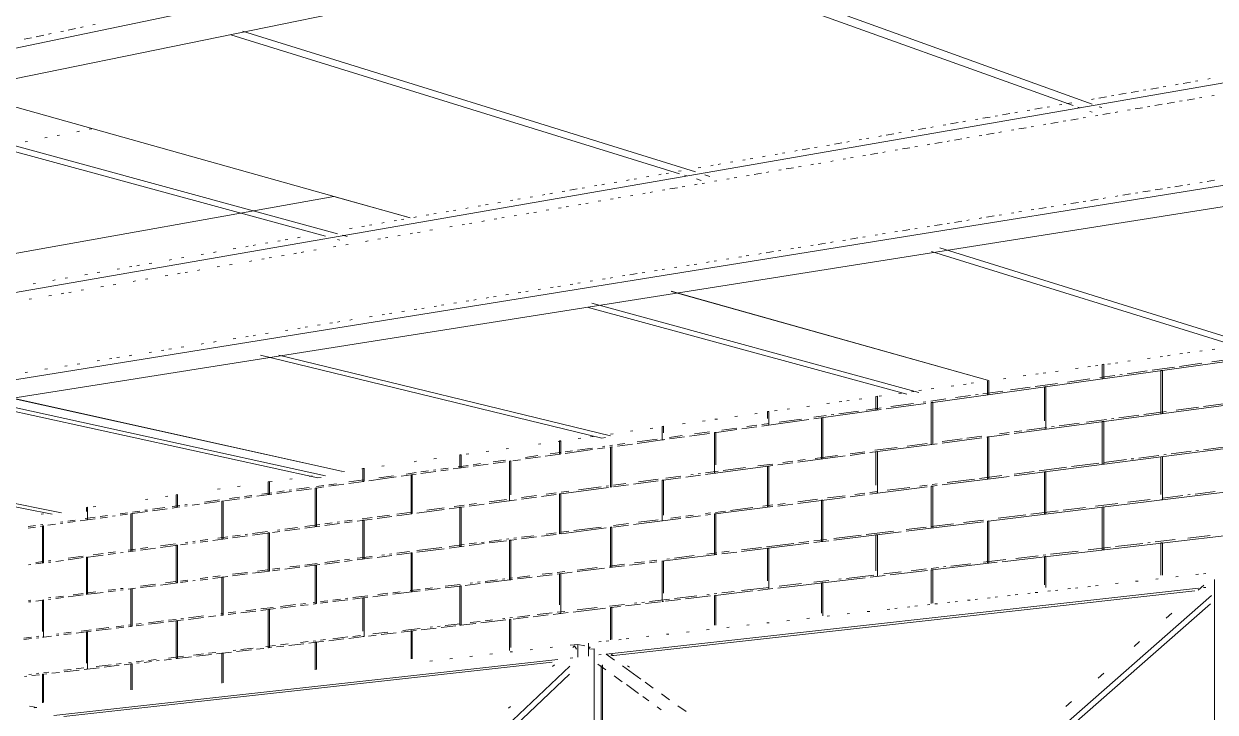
# Paper-space layout '02 Elevation and 3D Views' of a CAD drawing. Header units: millimetres. Extents: x 5 to 415, y 5 to 292.
# Drawn here: x 255.63 to 278.59, y 94.42 to 107.69 of the extents above; entities that cross this region are included whole.
import ezdxf

# ---------------------------------------------------------------- set-up
doc = ezdxf.new("R2010")
doc.units = ezdxf.units.MM
doc.layers.add('EXISTING', color=7, linetype='Continuous')
picture_1 = doc.add_image_def('image2.png', size_in_pixel=(1197, 1177))

# ---------------------------------------------------------------- blocks, each defined once
blk = doc.blocks.new('SHEET_02')
at = {"layer": 'EXISTING', "color": 250, "lineweight": 9}
for p, q in [((271.597, 110.594), (224.135, 100.672)), ((272.691, 110.16), (224.135, 100.224)), ((275.858, 106.118), (267.52, 109.11)), ((267.799, 109.184), (276.224, 106.144)), ((284.461, 107.544), (235.063, 98.974)), ((256.105, 107.493), (256.152, 107.503)), ((256.342, 107.543), (256.389, 107.553)), ((256.484, 107.573), (256.626, 107.603)), ((256.721, 107.623), (256.768, 107.633)), ((256.958, 107.672), (257.005, 107.682)), ((259.84, 107.551), (268.574, 104.836)), ((255.631, 107.394), (255.773, 107.424)), ((255.868, 107.444), (256.01, 107.473)), ((268.269, 104.801), (259.62, 107.477)), ((278.214, 106.585), (278.262, 106.593)), ((278.453, 106.626), (278.5, 106.635)), ((254.362, 106.399), (263.074, 103.95)), ((276.736, 106.327), (276.879, 106.352)), ((276.975, 106.369), (277.118, 106.394)), ((277.213, 106.41), (277.261, 106.419)), ((277.356, 106.435), (277.499, 106.46)), ((277.594, 106.477), (277.642, 106.485)), ((277.833, 106.518), (277.881, 106.527)), ((277.976, 106.543), (278.119, 106.568)), ((275.592, 106.128), (275.64, 106.136)), ((275.735, 106.153), (275.83, 106.169)), ((276.212, 106.236), (276.259, 106.244)), ((276.355, 106.261), (276.498, 106.286)), ((276.593, 106.302), (276.641, 106.31)), ((277.432, 106.116), (277.575, 106.141)), ((277.67, 106.157), (277.813, 106.182)), ((277.909, 106.198), (277.956, 106.206)), ((278.052, 106.223), (278.195, 106.247)), ((278.29, 106.264), (278.338, 106.272)), ((278.529, 106.305), (278.576, 106.313)), ((261.44, 103.597), (252.423, 106.048)), ((252.709, 106.089), (261.675, 103.641)), ((274.114, 105.87), (274.257, 105.895)), ((274.352, 105.912), (274.4, 105.92)), ((274.495, 105.936), (274.638, 105.961)), ((274.734, 105.978), (274.781, 105.986)), ((274.972, 106.02), (275.02, 106.028)), ((275.115, 106.045), (275.258, 106.069)), ((275.353, 106.086), (275.401, 106.094)), ((275.995, 106.069), (275.949, 106.085)), ((276.048, 105.878), (276.096, 105.886)), ((276.222, 105.987), (276.177, 106.004)), ((276.287, 105.919), (276.335, 105.927)), ((276.361, 106.094), (276.407, 106.078)), ((276.43, 105.944), (276.573, 105.968)), ((276.668, 105.985), (276.716, 105.993)), ((276.907, 106.026), (276.955, 106.034)), ((277.05, 106.05), (277.193, 106.075)), ((277.288, 106.091), (277.336, 106.1)), ((256.889, 105.658), (256.936, 105.667)), ((272.874, 105.654), (273.017, 105.679)), ((273.112, 105.695), (273.16, 105.704)), ((273.351, 105.737), (273.399, 105.745)), ((273.494, 105.762), (273.637, 105.787)), ((273.732, 105.804), (273.78, 105.812)), ((273.971, 105.845), (274.018, 105.853)), ((274.808, 105.664), (274.951, 105.689)), ((275.047, 105.706), (275.094, 105.714)), ((275.285, 105.747), (275.333, 105.755)), ((275.428, 105.771), (275.571, 105.796)), ((275.667, 105.812), (275.715, 105.821)), ((275.81, 105.837), (275.953, 105.862)), ((284.461, 105.494), (235.063, 97.551)), ((255.651, 105.417), (255.699, 105.426)), ((256.032, 105.491), (256.08, 105.5)), ((256.27, 105.537), (256.318, 105.547)), ((256.651, 105.612), (256.698, 105.621)), ((271.491, 105.413), (271.539, 105.421)), ((271.73, 105.454), (271.777, 105.463)), ((271.873, 105.479), (271.92, 105.488)), ((272.111, 105.521), (272.159, 105.529)), ((272.254, 105.546), (272.397, 105.571)), ((272.493, 105.587), (272.54, 105.596)), ((272.731, 105.629), (272.779, 105.637)), ((273.425, 105.426), (273.473, 105.435)), ((273.568, 105.451), (273.711, 105.476)), ((273.807, 105.492), (273.854, 105.5)), ((274.045, 105.533), (274.093, 105.541)), ((274.188, 105.558), (274.331, 105.582)), ((274.427, 105.599), (274.474, 105.607)), ((274.665, 105.64), (274.713, 105.648)), ((270.252, 105.197), (270.299, 105.205)), ((270.49, 105.238), (270.538, 105.247)), ((270.633, 105.263), (270.776, 105.288)), ((270.871, 105.305), (270.919, 105.313)), ((271.11, 105.346), (271.158, 105.355)), ((271.253, 105.371), (271.396, 105.396)), ((271.947, 105.172), (272.09, 105.196)), ((272.185, 105.213), (272.233, 105.221)), ((272.423, 105.254), (272.471, 105.262)), ((272.567, 105.279), (272.71, 105.303)), ((272.805, 105.32), (272.853, 105.328)), ((273.044, 105.361), (273.091, 105.369)), ((273.187, 105.385), (273.33, 105.41)), ((285.227, 105.191), (235.999, 97.404)), ((268.869, 104.956), (268.916, 104.964)), ((269.012, 104.981), (269.06, 104.989)), ((269.25, 105.022), (269.298, 105.031)), ((269.489, 105.064), (269.536, 105.072)), ((269.632, 105.089), (269.679, 105.097)), ((269.87, 105.13), (269.918, 105.139)), ((270.109, 105.172), (270.156, 105.18)), ((270.802, 104.975), (270.85, 104.983)), ((270.945, 104.999), (270.993, 105.008)), ((271.183, 105.04), (271.231, 105.049)), ((271.422, 105.082), (271.47, 105.09)), ((271.565, 105.106), (271.613, 105.114)), ((271.803, 105.147), (271.851, 105.155)), ((267.629, 104.74), (267.677, 104.748)), ((267.868, 104.781), (267.915, 104.79)), ((268.011, 104.806), (268.058, 104.815)), ((268.249, 104.848), (268.297, 104.856)), ((268.408, 104.758), (268.361, 104.773)), ((268.63, 104.914), (268.678, 104.923)), ((268.758, 104.778), (268.851, 104.75)), ((269.562, 104.761), (269.609, 104.77)), ((269.705, 104.786), (269.848, 104.811)), ((269.943, 104.827), (269.991, 104.835)), ((270.182, 104.868), (270.229, 104.876)), ((270.325, 104.893), (270.468, 104.917)), ((270.563, 104.934), (270.611, 104.942)), ((266.151, 104.482), (266.294, 104.507)), ((266.389, 104.524), (266.437, 104.532)), ((266.628, 104.565), (266.675, 104.573)), ((266.771, 104.59), (266.819, 104.598)), ((267.009, 104.632), (267.057, 104.64)), ((267.248, 104.673), (267.295, 104.682)), ((267.391, 104.698), (267.438, 104.706)), ((268.083, 104.507), (268.226, 104.531)), ((268.322, 104.548), (268.369, 104.556)), ((268.56, 104.589), (268.608, 104.597)), ((268.685, 104.673), (268.593, 104.701)), ((268.703, 104.614), (268.751, 104.622)), ((268.942, 104.655), (268.989, 104.663)), ((269.18, 104.696), (269.228, 104.704)), ((269.323, 104.72), (269.371, 104.728)), ((277.438, 104.489), (277.581, 104.512)), ((277.677, 104.527), (277.724, 104.535)), ((277.82, 104.55), (277.963, 104.573)), ((278.059, 104.589), (278.107, 104.597)), ((278.298, 104.627), (278.346, 104.635)), ((278.441, 104.651), (278.584, 104.674)), ((261.602, 104.364), (253.814, 102.969)), ((263.054, 103.956), (261.602, 104.364)), ((265.007, 104.283), (265.054, 104.291)), ((265.15, 104.308), (265.197, 104.316)), ((265.388, 104.349), (265.436, 104.357)), ((265.626, 104.391), (265.674, 104.399)), ((265.77, 104.416), (265.817, 104.424)), ((266.008, 104.457), (266.056, 104.465)), ((266.7, 104.269), (266.748, 104.277)), ((266.938, 104.31), (266.986, 104.318)), ((267.082, 104.334), (267.129, 104.343)), ((267.32, 104.375), (267.368, 104.384)), ((267.558, 104.416), (267.606, 104.425)), ((267.702, 104.441), (267.749, 104.449)), ((267.94, 104.482), (267.988, 104.49)), ((276.196, 104.288), (276.339, 104.311)), ((276.435, 104.326), (276.482, 104.334)), ((276.673, 104.365), (276.721, 104.373)), ((276.817, 104.388), (276.96, 104.411)), ((277.056, 104.427), (277.103, 104.434)), ((277.199, 104.45), (277.342, 104.473)), ((263.767, 104.067), (263.815, 104.075)), ((263.91, 104.091), (263.958, 104.1)), ((264.148, 104.133), (264.196, 104.141)), ((264.387, 104.175), (264.434, 104.183)), ((264.53, 104.2), (264.578, 104.208)), ((264.768, 104.241), (264.816, 104.249)), ((265.46, 104.055), (265.508, 104.063)), ((265.698, 104.096), (265.746, 104.104)), ((265.937, 104.137), (265.985, 104.145)), ((266.08, 104.162), (266.128, 104.17)), ((266.318, 104.203), (266.366, 104.211)), ((266.461, 104.228), (266.509, 104.236)), ((274.667, 104.041), (274.715, 104.048)), ((274.81, 104.064), (274.858, 104.072)), ((275.049, 104.103), (275.097, 104.11)), ((275.193, 104.126), (275.336, 104.149)), ((275.431, 104.164), (275.479, 104.172)), ((275.67, 104.203), (275.718, 104.211)), ((275.814, 104.226), (275.957, 104.249)), ((276.052, 104.265), (276.1, 104.272)), ((262.289, 103.809), (262.337, 103.817)), ((262.527, 103.85), (262.575, 103.859)), ((262.766, 103.892), (262.813, 103.9)), ((262.909, 103.917), (262.956, 103.925)), ((263.147, 103.958), (263.195, 103.967)), ((263.385, 104), (263.433, 104.008)), ((263.529, 104.025), (263.576, 104.033)), ((264.077, 103.817), (264.124, 103.825)), ((264.22, 103.842), (264.267, 103.85)), ((264.458, 103.883), (264.506, 103.891)), ((264.697, 103.924), (264.744, 103.932)), ((264.84, 103.948), (264.888, 103.957)), ((265.078, 103.989), (265.126, 103.998)), ((265.317, 104.031), (265.364, 104.039)), ((273.186, 103.801), (273.329, 103.825)), ((273.425, 103.84), (273.473, 103.848)), ((273.568, 103.863), (273.712, 103.886)), ((273.807, 103.902), (273.855, 103.909)), ((274.046, 103.94), (274.094, 103.948)), ((274.189, 103.964), (274.333, 103.987)), ((274.428, 104.002), (274.476, 104.01)), ((261.768, 103.616), (261.861, 103.59)), ((261.907, 103.742), (261.955, 103.751)), ((262.146, 103.784), (262.193, 103.792)), ((262.837, 103.604), (262.884, 103.612)), ((263.075, 103.645), (263.123, 103.653)), ((263.218, 103.669), (263.266, 103.677)), ((263.457, 103.71), (263.504, 103.719)), ((263.838, 103.776), (263.886, 103.784)), ((271.801, 103.578), (271.848, 103.585)), ((272.039, 103.616), (272.087, 103.624)), ((272.183, 103.639), (272.231, 103.647)), ((272.422, 103.678), (272.469, 103.686)), ((272.565, 103.701), (272.708, 103.724)), ((272.804, 103.74), (272.852, 103.747)), ((273.043, 103.778), (273.09, 103.786)), ((259.666, 103.352), (259.714, 103.36)), ((259.905, 103.393), (259.952, 103.402)), ((260.048, 103.418), (260.095, 103.427)), ((260.286, 103.46), (260.334, 103.468)), ((260.525, 103.501), (260.572, 103.51)), ((260.668, 103.526), (260.715, 103.535)), ((260.906, 103.568), (260.954, 103.576)), ((261.596, 103.39), (261.644, 103.398)), ((261.721, 103.521), (261.674, 103.533)), ((261.835, 103.431), (261.883, 103.439)), ((262.217, 103.497), (262.264, 103.505)), ((262.455, 103.538), (262.503, 103.546)), ((262.598, 103.563), (262.646, 103.571)), ((270.415, 103.354), (270.463, 103.361)), ((270.558, 103.377), (270.606, 103.385)), ((270.797, 103.415), (270.845, 103.423)), ((270.941, 103.439), (271.084, 103.462)), ((271.18, 103.477), (271.227, 103.485)), ((271.418, 103.516), (271.466, 103.523)), ((271.562, 103.539), (271.705, 103.562)), ((273.287, 103.37), (279.386, 101.474)), ((258.427, 103.136), (258.474, 103.144)), ((258.665, 103.177), (258.713, 103.186)), ((259.047, 103.244), (259.094, 103.252)), ((259.285, 103.285), (259.333, 103.294)), ((260.213, 103.152), (260.261, 103.16)), ((260.356, 103.177), (260.404, 103.185)), ((260.595, 103.218), (260.643, 103.226)), ((260.833, 103.259), (260.881, 103.267)), ((260.976, 103.283), (261.024, 103.292)), ((261.215, 103.324), (261.263, 103.333)), ((269.173, 103.153), (269.221, 103.161)), ((269.412, 103.192), (269.46, 103.199)), ((269.555, 103.215), (269.603, 103.222)), ((269.794, 103.253), (269.842, 103.261)), ((269.937, 103.276), (270.081, 103.3)), ((270.176, 103.315), (270.224, 103.323)), ((279.138, 101.439), (273.125, 103.299)), ((257.044, 102.895), (257.092, 102.903)), ((257.425, 102.961), (257.473, 102.969)), ((257.664, 103.003), (257.711, 103.011)), ((257.807, 103.028), (257.854, 103.036)), ((258.045, 103.069), (258.093, 103.078)), ((258.735, 102.897), (258.782, 102.906)), ((258.973, 102.938), (259.021, 102.947)), ((259.355, 103.004), (259.402, 103.012)), ((259.593, 103.045), (259.641, 103.053)), ((259.975, 103.111), (260.023, 103.119)), ((267.549, 102.89), (267.597, 102.898)), ((267.788, 102.929), (267.835, 102.937)), ((267.931, 102.952), (267.979, 102.96)), ((268.17, 102.991), (268.218, 102.999)), ((268.409, 103.029), (268.456, 103.037)), ((268.552, 103.053), (268.6, 103.06)), ((268.791, 103.091), (268.839, 103.099)), ((268.934, 103.114), (268.982, 103.122)), ((255.804, 102.679), (255.852, 102.687)), ((256.186, 102.745), (256.233, 102.753)), ((256.424, 102.787), (256.472, 102.795)), ((256.805, 102.853), (256.853, 102.861)), ((257.352, 102.659), (257.399, 102.668)), ((257.733, 102.725), (257.781, 102.733)), ((257.972, 102.766), (258.019, 102.774)), ((258.353, 102.832), (258.401, 102.84)), ((258.592, 102.873), (258.639, 102.881)), ((266.163, 102.667), (266.211, 102.674)), ((266.307, 102.69), (266.354, 102.697)), ((266.546, 102.728), (266.593, 102.736)), ((266.784, 102.767), (266.832, 102.775)), ((266.928, 102.79), (266.975, 102.798)), ((267.167, 102.829), (267.214, 102.836)), ((267.31, 102.852), (267.453, 102.875)), ((256.111, 102.446), (256.159, 102.454)), ((256.35, 102.487), (256.398, 102.495)), ((256.493, 102.512), (256.541, 102.52)), ((256.731, 102.553), (256.779, 102.561)), ((257.113, 102.618), (257.161, 102.626)), ((264.921, 102.466), (264.969, 102.474)), ((265.16, 102.504), (265.208, 102.512)), ((265.303, 102.528), (265.351, 102.535)), ((265.542, 102.566), (265.59, 102.574)), ((265.781, 102.605), (265.829, 102.612)), ((265.924, 102.628), (265.972, 102.636)), ((268.105, 102.536), (274.208, 100.821)), ((274.207, 100.821), (268.115, 102.533)), ((255.73, 102.38), (255.778, 102.388)), ((263.297, 102.203), (263.345, 102.211)), ((263.536, 102.242), (263.584, 102.25)), ((263.679, 102.265), (263.727, 102.273)), ((263.918, 102.304), (263.966, 102.311)), ((264.157, 102.342), (264.205, 102.35)), ((264.3, 102.365), (264.348, 102.373)), ((264.539, 102.404), (264.587, 102.412)), ((264.682, 102.427), (264.73, 102.435)), ((272.653, 100.549), (266.486, 102.225)), ((266.578, 102.302), (272.882, 100.581)), ((261.912, 101.979), (261.959, 101.987)), ((262.294, 102.041), (262.341, 102.049)), ((262.533, 102.08), (262.58, 102.088)), ((262.676, 102.103), (262.724, 102.111)), ((262.915, 102.142), (262.963, 102.149)), ((263.154, 102.18), (263.201, 102.188)), ((284.618, 101.984), (273.112, 100.385)), ((260.669, 101.779), (260.717, 101.786)), ((260.908, 101.817), (260.956, 101.825)), ((261.052, 101.84), (261.099, 101.848)), ((261.29, 101.879), (261.338, 101.887)), ((261.529, 101.918), (261.577, 101.925)), ((261.673, 101.941), (261.72, 101.949)), ((259.045, 101.516), (259.093, 101.524)), ((259.284, 101.555), (259.332, 101.563)), ((259.666, 101.617), (259.714, 101.624)), ((259.905, 101.655), (259.953, 101.663)), ((260.048, 101.678), (260.096, 101.686)), ((260.287, 101.717), (260.335, 101.725)), ((257.66, 101.292), (257.707, 101.3)), ((258.042, 101.354), (258.09, 101.362)), ((258.281, 101.393), (258.329, 101.4)), ((258.424, 101.416), (258.472, 101.424)), ((258.663, 101.454), (258.711, 101.462)), ((266.772, 99.704), (260.188, 101.301)), ((260.542, 101.302), (266.936, 99.745)), ((277.676, 101.292), (277.724, 101.299)), ((277.916, 101.326), (277.964, 101.332)), ((278.06, 101.346), (278.108, 101.353)), ((278.3, 101.38), (278.347, 101.386)), ((278.539, 101.413), (278.587, 101.42)), ((256.418, 101.092), (256.465, 101.099)), ((256.656, 101.13), (256.704, 101.138)), ((257.039, 101.192), (257.086, 101.2)), ((257.278, 101.231), (257.325, 101.238)), ((257.421, 101.254), (257.469, 101.261)), ((285.856, 101.28), (274.722, 99.793)), ((276.142, 101.076), (276.19, 101.083)), ((276.286, 101.096), (276.334, 101.103)), ((276.416, 101.122), (276.446, 101.126)), ((276.416, 100.847), (276.416, 101.122)), ((276.446, 101.126), (276.446, 100.851)), ((276.526, 101.13), (276.574, 101.137)), ((276.67, 101.15), (276.718, 101.157)), ((276.909, 101.184), (276.957, 101.191)), ((277.293, 101.238), (277.341, 101.245)), ((277.379, 101.011), (277.81, 101.071)), ((277.533, 101.272), (277.58, 101.278)), ((277.906, 101.085), (278.337, 101.145)), ((278.529, 101.171), (278.961, 101.231)), ((255.653, 100.968), (255.701, 100.976)), ((256.035, 101.03), (256.083, 101.038)), ((274.512, 100.847), (274.56, 100.854)), ((274.896, 100.901), (274.944, 100.908)), ((275.136, 100.934), (275.183, 100.941)), ((275.279, 100.955), (275.327, 100.961)), ((275.519, 100.988), (275.567, 100.995)), ((275.749, 100.784), (276.18, 100.845)), ((275.903, 101.042), (275.951, 101.049)), ((276.372, 100.871), (276.659, 100.911)), ((276.446, 100.851), (276.416, 100.847)), ((276.755, 100.925), (276.803, 100.931)), ((276.899, 100.945), (277.283, 100.998)), ((277.547, 101.004), (277.577, 101.008)), ((277.547, 100.173), (277.547, 101.004)), ((277.577, 101.008), (277.577, 100.177)), ((272.739, 100.597), (272.787, 100.604)), ((272.882, 100.618), (272.93, 100.624)), ((273.122, 100.651), (273.17, 100.658)), ((273.506, 100.705), (273.554, 100.712)), ((273.745, 100.739), (273.793, 100.746)), ((273.889, 100.759), (273.937, 100.766)), ((274.118, 100.558), (274.502, 100.611)), ((274.204, 100.81), (274.233, 100.814)), ((274.204, 100.539), (274.204, 100.81)), ((274.233, 100.814), (274.233, 100.543)), ((274.646, 100.631), (275.029, 100.684)), ((275.125, 100.698), (275.557, 100.758)), ((275.302, 100.692), (275.331, 100.696)), ((275.302, 100.037), (275.302, 100.692)), ((275.331, 100.696), (275.331, 99.877)), ((261.296, 98.936), (254.725, 100.374)), ((254.731, 100.448), (261.444, 98.974)), ((261.753, 99.067), (255.277, 100.501)), ((255.298, 100.496), (261.753, 99.067)), ((271.109, 100.368), (271.157, 100.375)), ((271.348, 100.402), (271.396, 100.408)), ((271.492, 100.422), (271.54, 100.429)), ((271.732, 100.456), (271.78, 100.462)), ((272.054, 100.508), (272.082, 100.512)), ((272.054, 100.241), (272.054, 100.508)), ((272.082, 100.512), (272.082, 100.245)), ((272.115, 100.51), (272.163, 100.516)), ((273.016, 100.372), (272.249, 100.265)), ((272.345, 100.311), (272.776, 100.371)), ((272.499, 100.564), (272.547, 100.57)), ((272.968, 100.398), (273.016, 100.404)), ((273.112, 100.418), (273.399, 100.458)), ((273.121, 100.389), (273.15, 100.393)), ((273.121, 99.582), (273.121, 100.389)), ((273.15, 100.393), (273.15, 99.586)), ((273.591, 100.484), (273.879, 100.524)), ((273.975, 100.538), (274.023, 100.544)), ((274.233, 100.543), (274.204, 100.539)), ((278.369, 100.314), (278.801, 100.372)), ((269.718, 100.172), (269.766, 100.179)), ((269.965, 100.214), (269.992, 100.218)), ((269.965, 100.082), (269.965, 100.214)), ((269.992, 100.218), (269.992, 99.954)), ((270.102, 100.226), (270.15, 100.233)), ((270.342, 100.26), (270.39, 100.267)), ((270.725, 100.314), (270.773, 100.321)), ((272.153, 100.252), (270.858, 100.072)), ((271.194, 100.151), (271.242, 100.157)), ((271.338, 100.171), (271.721, 100.224)), ((271.865, 100.244), (272.153, 100.284)), ((272.082, 100.245), (272.054, 100.241)), ((276.738, 100.096), (277.122, 100.147)), ((277.218, 100.16), (277.649, 100.218)), ((277.577, 100.177), (277.547, 100.173)), ((277.841, 100.243), (278.273, 100.301)), ((267.933, 99.928), (267.96, 99.932)), ((267.933, 99.668), (267.933, 99.928)), ((267.96, 99.932), (267.96, 99.802)), ((268.328, 99.977), (268.376, 99.984)), ((268.712, 100.031), (268.76, 100.038)), ((268.951, 100.065), (268.999, 100.071)), ((269.335, 100.118), (269.383, 100.125)), ((269.756, 99.919), (269.468, 99.879)), ((269.564, 99.924), (269.756, 99.951)), ((270.763, 100.059), (269.852, 99.932)), ((269.852, 99.964), (269.995, 99.984)), ((269.992, 99.954), (269.965, 99.95)), ((270.187, 100.011), (270.619, 100.071)), ((270.858, 100.104), (271.098, 100.137)), ((271.002, 100.094), (271.03, 100.098)), ((271.002, 99.299), (271.002, 100.094)), ((271.03, 100.098), (271.03, 99.302)), ((282.161, 99.931), (274.722, 98.978)), ((274.962, 99.858), (275.346, 99.909)), ((275.442, 99.922), (275.49, 99.929)), ((275.586, 99.942), (275.97, 99.993)), ((276.114, 100.012), (276.498, 100.064)), ((276.416, 100.022), (276.446, 100.026)), ((276.416, 99.197), (276.416, 100.022)), ((276.446, 100.026), (276.446, 99.201)), ((276.594, 100.076), (276.642, 100.083)), ((266.315, 99.694), (266.363, 99.7)), ((266.554, 99.727), (266.602, 99.734)), ((266.842, 99.714), (266.772, 99.704)), ((266.938, 99.781), (266.986, 99.788)), ((267.321, 99.835), (267.369, 99.842)), ((267.454, 99.631), (267.838, 99.684)), ((267.705, 99.889), (267.753, 99.896)), ((268.078, 99.717), (268.317, 99.751)), ((268.365, 99.726), (268.078, 99.686)), ((268.845, 99.793), (268.461, 99.739)), ((268.557, 99.784), (268.845, 99.824)), ((269.372, 99.866), (268.941, 99.806)), ((268.942, 99.808), (268.969, 99.812)), ((268.942, 99.024), (268.942, 99.808)), ((268.969, 99.812), (268.969, 99.184)), ((269.085, 99.857), (269.372, 99.897)), ((274.098, 99.71), (273.33, 99.608)), ((273.33, 99.64), (273.714, 99.691)), ((273.81, 99.704), (274.098, 99.743)), ((274.626, 99.781), (274.194, 99.723)), ((274.204, 99.726), (274.233, 99.73)), ((274.204, 98.913), (274.204, 99.726)), ((274.233, 99.73), (274.233, 98.917)), ((274.434, 99.788), (274.626, 99.813)), ((274.722, 99.826), (274.866, 99.845)), ((275.331, 99.877), (275.302, 99.873)), ((256.174, 98.233), (249.437, 99.577)), ((249.664, 99.597), (256.355, 98.259)), ((264.541, 99.444), (264.589, 99.451)), ((264.924, 99.498), (264.972, 99.505)), ((265.548, 99.586), (265.596, 99.592)), ((265.931, 99.64), (265.979, 99.646)), ((265.957, 99.65), (265.983, 99.653)), ((265.957, 99.394), (265.957, 99.65)), ((265.983, 99.653), (265.983, 99.397)), ((266.592, 99.48), (266.064, 99.406)), ((266.064, 99.437), (266.208, 99.457)), ((266.304, 99.47), (266.592, 99.51)), ((266.831, 99.513), (266.687, 99.493)), ((266.783, 99.537), (266.831, 99.544)), ((266.927, 99.557), (266.975, 99.564)), ((266.975, 99.533), (266.927, 99.526)), ((266.938, 99.53), (266.964, 99.534)), ((266.938, 98.756), (266.938, 99.53)), ((266.964, 99.534), (266.964, 98.76)), ((267.071, 99.577), (267.215, 99.597)), ((267.359, 99.586), (267.071, 99.546)), ((267.982, 99.673), (267.454, 99.599)), ((267.96, 99.672), (267.933, 99.668)), ((273.234, 99.595), (271.938, 99.422)), ((272.034, 99.467), (272.466, 99.524)), ((272.658, 99.55), (273.042, 99.601)), ((273.15, 99.586), (273.121, 99.582)), ((278.225, 99.46), (278.273, 99.466)), ((278.369, 99.479), (278.753, 99.528)), ((263.151, 99.248), (263.199, 99.255)), ((263.534, 99.302), (263.582, 99.309)), ((264.034, 99.379), (264.059, 99.383)), ((264.034, 99.126), (264.034, 99.379)), ((264.059, 99.383), (264.059, 99.13)), ((264.157, 99.39), (264.205, 99.397)), ((264.674, 99.244), (264.914, 99.277)), ((264.914, 99.246), (264.674, 99.213)), ((264.989, 99.259), (265.014, 99.263)), ((264.989, 98.496), (264.989, 99.259)), ((265.014, 99.263), (265.014, 98.608)), ((265.201, 99.286), (265.057, 99.266)), ((265.297, 99.33), (265.537, 99.364)), ((265.585, 99.34), (265.297, 99.3)), ((265.968, 99.393), (265.681, 99.353)), ((265.777, 99.397), (265.968, 99.424)), ((265.983, 99.397), (265.957, 99.394)), ((270.451, 99.223), (270.163, 99.185)), ((270.259, 99.229), (270.451, 99.255)), ((271.459, 99.358), (270.547, 99.236)), ((270.547, 99.268), (270.691, 99.287)), ((270.883, 99.312), (271.315, 99.37)), ((271.03, 99.302), (271.002, 99.299)), ((271.555, 99.402), (271.843, 99.441)), ((271.843, 99.409), (271.555, 99.37)), ((272.054, 99.439), (272.082, 99.443)), ((272.054, 98.798), (272.054, 99.439)), ((272.082, 99.443), (272.082, 98.642)), ((283.398, 99.227), (274.222, 98.101)), ((275.826, 99.152), (276.354, 99.22)), ((276.45, 99.232), (276.882, 99.288)), ((276.978, 99.3), (277.026, 99.306)), ((277.122, 99.318), (277.506, 99.368)), ((277.547, 99.342), (277.577, 99.346)), ((277.547, 98.615), (277.547, 99.342)), ((277.577, 99.346), (277.577, 98.515)), ((277.602, 99.38), (277.649, 99.386)), ((277.745, 99.399), (278.129, 99.448)), ((261.76, 99.053), (261.808, 99.06)), ((262.144, 99.107), (262.192, 99.114)), ((262.162, 99.116), (262.187, 99.119)), ((262.162, 98.866), (262.162, 99.116)), ((262.187, 99.119), (262.187, 98.87)), ((262.528, 99.161), (262.575, 99.168)), ((263.188, 99.007), (262.9, 98.967)), ((262.996, 99.01), (263.188, 99.037)), ((263.092, 98.995), (263.117, 98.999)), ((263.092, 98.242), (263.092, 98.995)), ((263.117, 98.999), (263.117, 98.246)), ((263.283, 99.05), (263.427, 99.07)), ((263.571, 99.06), (263.283, 99.02)), ((263.523, 99.084), (263.571, 99.09)), ((263.667, 99.104), (263.811, 99.124)), ((263.811, 99.093), (263.667, 99.073)), ((264.194, 99.147), (263.907, 99.107)), ((264.003, 99.15), (264.194, 99.177)), ((264.059, 99.13), (264.034, 99.126)), ((264.29, 99.19), (264.434, 99.21)), ((264.578, 99.2), (264.29, 99.16)), ((268.483, 98.992), (268.531, 98.998)), ((268.627, 99.011), (268.675, 99.017)), ((270.067, 99.172), (268.771, 98.999)), ((268.771, 99.03), (269.011, 99.062)), ((268.969, 99.027), (268.942, 99.024)), ((269.107, 99.075), (269.539, 99.133)), ((269.779, 99.165), (270.067, 99.203)), ((269.965, 99.16), (269.992, 99.164)), ((269.965, 98.37), (269.965, 99.16)), ((269.992, 99.164), (269.992, 98.374)), ((274.722, 99.01), (275.106, 99.06)), ((275.202, 99.072), (275.73, 99.14)), ((275.302, 99.054), (275.331, 99.058)), ((275.302, 98.235), (275.302, 99.054)), ((275.331, 99.058), (275.331, 98.239)), ((276.446, 99.201), (276.416, 99.197)), ((259.747, 98.77), (259.795, 98.776)), ((260.339, 98.859), (260.363, 98.863)), ((260.339, 98.613), (260.339, 98.859)), ((260.363, 98.863), (260.363, 98.616)), ((260.37, 98.857), (260.418, 98.864)), ((260.754, 98.911), (260.802, 98.918)), ((261.137, 98.965), (261.185, 98.972)), ((261.27, 98.77), (261.414, 98.79)), ((261.361, 98.945), (261.296, 98.936)), ((261.51, 98.803), (261.653, 98.823)), ((261.797, 98.814), (261.51, 98.774)), ((261.893, 98.857), (262.181, 98.897)), ((262.181, 98.867), (261.893, 98.827)), ((262.187, 98.87), (262.162, 98.866)), ((262.804, 98.953), (262.277, 98.88)), ((262.468, 98.937), (262.756, 98.977)), ((266.323, 98.703), (266.755, 98.76)), ((266.851, 98.773), (266.899, 98.78)), ((266.995, 98.793), (267.235, 98.825)), ((267.283, 98.8), (266.995, 98.762)), ((267.859, 98.877), (267.379, 98.813)), ((267.475, 98.857), (267.859, 98.908)), ((267.933, 98.889), (267.96, 98.892)), ((267.933, 98.11), (267.933, 98.889)), ((268.291, 98.935), (267.955, 98.89)), ((267.96, 98.892), (267.96, 98.217)), ((268.003, 98.927), (268.291, 98.966)), ((268.675, 98.986), (268.387, 98.947)), ((273.042, 98.763), (271.938, 98.621)), ((272.898, 98.776), (273.042, 98.795)), ((273.121, 98.775), (273.15, 98.778)), ((273.121, 97.968), (273.121, 98.775)), ((273.138, 98.807), (273.234, 98.819)), ((273.234, 98.787), (273.138, 98.775)), ((273.15, 98.778), (273.15, 97.971)), ((274.626, 98.965), (273.33, 98.799)), ((273.426, 98.844), (273.954, 98.912)), ((274.05, 98.924), (274.482, 98.98)), ((274.233, 98.917), (274.204, 98.913)), ((258.357, 98.574), (258.405, 98.581)), ((258.563, 98.609), (258.587, 98.613)), ((258.563, 98.366), (258.563, 98.609)), ((258.587, 98.613), (258.587, 98.37)), ((259.364, 98.716), (259.411, 98.722)), ((259.784, 98.534), (259.496, 98.494)), ((259.592, 98.537), (259.784, 98.563)), ((259.88, 98.577), (260.023, 98.597)), ((260.023, 98.567), (259.88, 98.547)), ((260.407, 98.62), (260.119, 98.58)), ((260.215, 98.623), (260.407, 98.65)), ((260.363, 98.616), (260.339, 98.613)), ((260.503, 98.663), (260.647, 98.683)), ((260.79, 98.674), (260.503, 98.634)), ((260.743, 98.697), (260.79, 98.703)), ((260.886, 98.717), (261.126, 98.75)), ((261.174, 98.727), (260.886, 98.687)), ((261.244, 98.739), (261.269, 98.742)), ((261.244, 97.996), (261.244, 98.739)), ((261.269, 98.742), (261.269, 97.999)), ((261.414, 98.76), (261.27, 98.74)), ((265.22, 98.555), (265.508, 98.594)), ((265.508, 98.563), (265.22, 98.524)), ((265.892, 98.614), (265.604, 98.576)), ((265.7, 98.619), (265.892, 98.645)), ((265.957, 98.625), (265.983, 98.628)), ((265.957, 97.856), (265.957, 98.625)), ((265.983, 98.628), (265.983, 97.86)), ((266.899, 98.749), (265.988, 98.627)), ((265.988, 98.658), (266.132, 98.677)), ((266.964, 98.76), (266.938, 98.756)), ((271.459, 98.56), (270.547, 98.443)), ((271.123, 98.548), (271.459, 98.591)), ((271.843, 98.609), (271.555, 98.572)), ((271.651, 98.616), (271.843, 98.641)), ((271.938, 98.653), (272.082, 98.672)), ((272.082, 98.642), (272.054, 98.638)), ((272.274, 98.696), (272.706, 98.752)), ((277.585, 98.547), (277.969, 98.594)), ((278.065, 98.606), (278.113, 98.612)), ((278.209, 98.624), (278.594, 98.671)), ((256.833, 98.366), (256.856, 98.369)), ((256.833, 98.286), (256.833, 98.366)), ((256.856, 98.369), (256.856, 98.129)), ((256.967, 98.378), (257.014, 98.385)), ((257.962, 98.31), (258.01, 98.316)), ((257.973, 98.52), (258.021, 98.527)), ((258.106, 98.33), (258.345, 98.363)), ((258.393, 98.341), (258.106, 98.301)), ((258.489, 98.383), (258.633, 98.403)), ((258.633, 98.374), (258.489, 98.354)), ((258.587, 98.37), (258.563, 98.366)), ((258.729, 98.417), (258.777, 98.423)), ((258.777, 98.394), (258.729, 98.387)), ((259.017, 98.427), (258.873, 98.407)), ((259.113, 98.47), (259.4, 98.51)), ((259.4, 98.481), (259.113, 98.441)), ((259.445, 98.489), (259.469, 98.492)), ((259.445, 97.755), (259.445, 98.489)), ((259.469, 98.492), (259.469, 97.758)), ((263.732, 98.326), (263.204, 98.255)), ((263.396, 98.311), (263.732, 98.356)), ((264.116, 98.377), (263.828, 98.339)), ((263.924, 98.382), (264.116, 98.407)), ((264.034, 98.368), (264.059, 98.372)), ((264.034, 97.61), (264.034, 98.368)), ((264.059, 98.372), (264.059, 97.613)), ((264.212, 98.42), (264.356, 98.439)), ((264.5, 98.428), (264.212, 98.39)), ((264.596, 98.472), (264.932, 98.517)), ((265.124, 98.512), (264.596, 98.441)), ((265.014, 98.499), (264.989, 98.496)), ((270.067, 98.381), (268.963, 98.24)), ((269.251, 98.308), (269.683, 98.363)), ((269.875, 98.388), (270.067, 98.413)), ((269.992, 98.374), (269.965, 98.37)), ((270.163, 98.425), (270.307, 98.444)), ((270.451, 98.43), (270.163, 98.393)), ((270.547, 98.474), (270.931, 98.524)), ((271.002, 98.503), (271.03, 98.507)), ((271.002, 97.707), (271.002, 98.503)), ((271.03, 98.507), (271.03, 97.711)), ((275.663, 98.311), (276.095, 98.364)), ((276.288, 98.387), (276.72, 98.441)), ((276.416, 98.372), (276.446, 98.376)), ((276.416, 97.547), (276.416, 98.372)), ((276.446, 98.376), (276.446, 97.551)), ((276.912, 98.464), (277.344, 98.517)), ((277.577, 98.515), (277.547, 98.511)), ((255.96, 98.237), (256.008, 98.244)), ((256.332, 98.083), (256.38, 98.09)), ((256.476, 98.103), (256.62, 98.123)), ((256.62, 98.094), (256.476, 98.074)), ((257.003, 98.148), (256.715, 98.108)), ((256.811, 98.15), (257.003, 98.176)), ((256.856, 98.129), (256.833, 98.126)), ((257.099, 98.19), (257.243, 98.21)), ((257.243, 98.181), (257.099, 98.161)), ((257.387, 98.201), (257.339, 98.194)), ((257.482, 98.243), (257.626, 98.263)), ((257.626, 98.234), (257.482, 98.214)), ((257.693, 98.245), (257.716, 98.249)), ((257.693, 97.521), (257.693, 98.245)), ((257.716, 98.249), (257.716, 97.524)), ((257.722, 98.276), (257.866, 98.296)), ((258.01, 98.287), (257.722, 98.247)), ((261.668, 98.08), (261.716, 98.086)), ((261.812, 98.099), (261.956, 98.119)), ((261.956, 98.089), (261.812, 98.069)), ((262.34, 98.14), (262.052, 98.101)), ((262.148, 98.144), (262.34, 98.17)), ((262.162, 98.118), (262.187, 98.121)), ((262.162, 97.37), (262.162, 98.118)), ((262.187, 98.121), (262.187, 97.373)), ((262.436, 98.183), (262.676, 98.215)), ((262.724, 98.191), (262.436, 98.153)), ((262.82, 98.234), (263.108, 98.273)), ((263.108, 98.242), (262.82, 98.204)), ((263.117, 98.246), (263.092, 98.242)), ((268.291, 98.154), (267.379, 98.037)), ((267.475, 98.08), (267.859, 98.129)), ((267.96, 98.113), (267.933, 98.11)), ((268.099, 98.16), (268.291, 98.185)), ((268.387, 98.197), (268.531, 98.216)), ((268.675, 98.203), (268.387, 98.166)), ((268.771, 98.246), (268.867, 98.259)), ((268.867, 98.227), (268.771, 98.215)), ((268.942, 98.239), (268.969, 98.242)), ((268.942, 97.454), (268.942, 98.239)), ((268.963, 98.271), (269.155, 98.296)), ((268.969, 98.242), (268.969, 97.458)), ((274.126, 98.089), (272.636, 97.906)), ((273.741, 98.074), (274.126, 98.121)), ((274.204, 98.1), (274.233, 98.104)), ((274.204, 97.288), (274.204, 98.1)), ((274.233, 98.104), (274.233, 97.291)), ((274.414, 98.157), (274.942, 98.222)), ((282.136, 98.217), (274.49, 97.319)), ((275.039, 98.234), (275.567, 98.299)), ((275.331, 98.239), (275.302, 98.235)), ((255.709, 97.996), (255.852, 98.016)), ((255.852, 97.988), (255.709, 97.968)), ((255.948, 98.03), (255.996, 98.036)), ((255.996, 98.008), (255.948, 98.001)), ((255.984, 98.008), (256.007, 98.011)), ((255.984, 97.293), (255.984, 98.008)), ((256.007, 98.011), (256.007, 97.296)), ((256.236, 98.041), (256.092, 98.021)), ((256.38, 98.061), (256.332, 98.054)), ((259.893, 97.843), (259.941, 97.849)), ((260.037, 97.862), (260.325, 97.9)), ((260.325, 97.871), (260.037, 97.832)), ((260.339, 97.875), (260.363, 97.878)), ((260.339, 97.136), (260.339, 97.875)), ((260.363, 97.878), (260.363, 97.139)), ((260.564, 97.903), (260.421, 97.884)), ((260.517, 97.926), (260.564, 97.932)), ((260.66, 97.945), (260.9, 97.977)), ((260.948, 97.954), (260.66, 97.916)), ((261.044, 97.997), (261.332, 98.035)), ((261.332, 98.005), (261.044, 97.967)), ((261.269, 97.999), (261.244, 97.996)), ((261.428, 98.048), (261.572, 98.067)), ((261.716, 98.057), (261.428, 98.018)), ((265.892, 97.846), (265.604, 97.809)), ((265.7, 97.852), (265.892, 97.877)), ((265.983, 97.86), (265.957, 97.856)), ((266.851, 97.969), (265.988, 97.858)), ((265.988, 97.889), (266.132, 97.908)), ((266.228, 97.92), (266.755, 97.988)), ((266.938, 97.982), (266.964, 97.986)), ((266.938, 97.208), (266.938, 97.982)), ((266.964, 97.986), (266.964, 97.212)), ((266.995, 98.018), (267.283, 98.055)), ((267.283, 98.024), (266.995, 97.988)), ((272.54, 97.894), (271.243, 97.735)), ((271.868, 97.844), (272.396, 97.909)), ((272.636, 97.938), (273.021, 97.986)), ((273.117, 97.997), (273.549, 98.051)), ((273.15, 97.971), (273.121, 97.968)), ((258.261, 97.624), (258.549, 97.663)), ((258.549, 97.634), (258.261, 97.595)), ((258.563, 97.638), (258.587, 97.641)), ((258.563, 96.909), (258.563, 97.638)), ((258.587, 97.641), (258.587, 96.912)), ((258.789, 97.666), (258.645, 97.646)), ((258.741, 97.688), (258.789, 97.695)), ((258.885, 97.708), (258.933, 97.714)), ((258.933, 97.685), (258.885, 97.678)), ((259.029, 97.727), (259.173, 97.746)), ((259.173, 97.717), (259.029, 97.698)), ((259.557, 97.768), (259.269, 97.73)), ((259.365, 97.772), (259.557, 97.798)), ((259.469, 97.758), (259.445, 97.755)), ((259.653, 97.81), (259.797, 97.83)), ((259.941, 97.819), (259.653, 97.781)), ((263.828, 97.612), (264.116, 97.649)), ((264.116, 97.618), (263.828, 97.582)), ((264.059, 97.613), (264.034, 97.61)), ((264.212, 97.661), (264.356, 97.68)), ((264.5, 97.668), (264.212, 97.631)), ((264.452, 97.692), (264.5, 97.698)), ((264.596, 97.71), (264.836, 97.741)), ((264.932, 97.723), (264.596, 97.68)), ((264.932, 97.754), (264.98, 97.76)), ((264.989, 97.732), (265.014, 97.736)), ((264.989, 96.969), (264.989, 97.732)), ((265.014, 97.736), (265.014, 96.972)), ((265.124, 97.748), (265.028, 97.735)), ((265.076, 97.772), (265.124, 97.778)), ((265.22, 97.791), (265.46, 97.821)), ((265.508, 97.797), (265.22, 97.76)), ((270.763, 97.676), (269.466, 97.517)), ((269.946, 97.607), (270.475, 97.672)), ((270.571, 97.684), (270.763, 97.708)), ((270.859, 97.72), (271.099, 97.749)), ((271.147, 97.723), (270.859, 97.688)), ((271.03, 97.711), (271.002, 97.707)), ((271.243, 97.767), (271.772, 97.832)), ((272.054, 97.837), (272.082, 97.84)), ((272.054, 97.142), (272.054, 97.837)), ((272.082, 97.84), (272.082, 97.038)), ((276.672, 97.609), (277.2, 97.671)), ((277.296, 97.682), (277.344, 97.688)), ((277.441, 97.699), (277.825, 97.744)), ((277.547, 97.68), (277.577, 97.684)), ((277.547, 97.057), (277.547, 97.68)), ((277.577, 97.684), (277.577, 97.06)), ((278.065, 97.772), (278.497, 97.823)), ((256.485, 97.387), (256.773, 97.425)), ((256.773, 97.397), (256.485, 97.358)), ((256.833, 97.406), (256.856, 97.409)), ((256.833, 96.687), (256.833, 97.406)), ((256.856, 97.409), (256.856, 96.69)), ((257.157, 97.448), (256.869, 97.409)), ((256.965, 97.451), (257.157, 97.477)), ((257.253, 97.489), (257.397, 97.509)), ((257.397, 97.48), (257.253, 97.461)), ((257.541, 97.499), (257.493, 97.493)), ((257.637, 97.541), (257.781, 97.56)), ((257.781, 97.531), (257.637, 97.512)), ((257.716, 97.524), (257.693, 97.521)), ((257.877, 97.573), (258.021, 97.592)), ((258.165, 97.582), (257.877, 97.544)), ((262.052, 97.384), (262.34, 97.421)), ((262.34, 97.391), (262.052, 97.354)), ((262.724, 97.44), (262.436, 97.403)), ((262.532, 97.445), (262.58, 97.452)), ((262.676, 97.464), (262.724, 97.47)), ((262.82, 97.482), (263.06, 97.513)), ((263.108, 97.489), (262.82, 97.452)), ((263.092, 97.489), (263.117, 97.492)), ((263.092, 96.736), (263.092, 97.489)), ((263.117, 97.492), (263.117, 96.739)), ((263.204, 97.532), (263.684, 97.593)), ((263.732, 97.569), (263.204, 97.502)), ((268.985, 97.458), (267.928, 97.328)), ((268.169, 97.389), (268.553, 97.436)), ((268.793, 97.466), (268.985, 97.489)), ((268.969, 97.458), (268.942, 97.454)), ((269.081, 97.501), (269.226, 97.519)), ((269.37, 97.505), (269.081, 97.47)), ((269.466, 97.548), (269.85, 97.596)), ((269.965, 97.58), (269.992, 97.583)), ((269.965, 96.948), (269.965, 97.58)), ((269.992, 97.583), (269.992, 96.793)), ((274.75, 97.382), (275.183, 97.433)), ((275.279, 97.445), (275.327, 97.45)), ((275.302, 97.417), (275.331, 97.42)), ((275.302, 96.871), (275.302, 97.417)), ((275.331, 97.42), (275.331, 96.819)), ((275.423, 97.462), (275.951, 97.524)), ((276.143, 97.546), (276.576, 97.597)), ((276.446, 97.551), (276.416, 97.547)), ((255.765, 97.262), (255.717, 97.256)), ((255.861, 97.303), (256.005, 97.323)), ((256.005, 97.294), (255.861, 97.275)), ((256.007, 97.296), (255.984, 97.293)), ((256.101, 97.335), (256.149, 97.342)), ((256.149, 97.313), (256.101, 97.307)), ((256.389, 97.345), (256.245, 97.326)), ((260.133, 97.137), (260.325, 97.162)), ((260.421, 97.174), (260.564, 97.193)), ((260.564, 97.163), (260.421, 97.145)), ((260.948, 97.213), (260.66, 97.176)), ((260.756, 97.218), (260.948, 97.242)), ((261.044, 97.255), (261.284, 97.285)), ((261.332, 97.262), (261.044, 97.225)), ((261.244, 97.252), (261.269, 97.255)), ((261.244, 96.509), (261.244, 97.252)), ((261.269, 97.255), (261.269, 96.512)), ((261.428, 97.304), (261.716, 97.341)), ((261.716, 97.311), (261.428, 97.274)), ((261.812, 97.353), (261.908, 97.365)), ((261.956, 97.342), (261.812, 97.323)), ((262.187, 97.373), (262.162, 97.37)), ((266.295, 97.158), (266.679, 97.206)), ((266.824, 97.192), (266.295, 97.127)), ((266.92, 97.235), (267.208, 97.271)), ((267.208, 97.24), (266.92, 97.204)), ((266.964, 97.212), (266.938, 97.208)), ((267.592, 97.287), (267.304, 97.251)), ((267.4, 97.294), (267.592, 97.318)), ((267.688, 97.33), (267.832, 97.347)), ((267.832, 97.316), (267.688, 97.299)), ((267.933, 97.33), (267.96, 97.334)), ((267.933, 96.551), (267.933, 97.33)), ((267.96, 97.334), (267.96, 96.71)), ((268.025, 97.371), (268.073, 97.377)), ((272.733, 97.145), (273.021, 97.179)), ((273.117, 97.19), (273.261, 97.207)), ((273.121, 97.16), (273.15, 97.164)), ((273.121, 96.515), (273.121, 97.16)), ((274.394, 97.308), (273.144, 97.161)), ((273.15, 97.164), (273.15, 96.518)), ((273.357, 97.219), (273.405, 97.224)), ((273.501, 97.236), (273.886, 97.281)), ((274.126, 97.309), (274.558, 97.36)), ((274.233, 97.291), (274.204, 97.288)), ((258.357, 96.909), (258.549, 96.934)), ((258.645, 96.946), (258.789, 96.965)), ((258.789, 96.936), (258.645, 96.917)), ((258.933, 96.954), (258.885, 96.948)), ((259.029, 96.996), (259.173, 97.014)), ((259.173, 96.985), (259.029, 96.966)), ((259.269, 97.027), (259.413, 97.045)), ((259.557, 97.034), (259.269, 96.997)), ((259.445, 97.022), (259.469, 97.025)), ((259.445, 96.288), (259.445, 97.022)), ((259.469, 97.025), (259.469, 96.291)), ((259.653, 97.076), (259.941, 97.113)), ((259.941, 97.083), (259.653, 97.046)), ((260.325, 97.133), (260.037, 97.096)), ((260.363, 97.139), (260.339, 97.136)), ((264.373, 96.922), (264.422, 96.928)), ((265.046, 96.974), (264.518, 96.909)), ((264.518, 96.94), (264.758, 96.969)), ((264.854, 96.981), (264.902, 96.987)), ((265.014, 96.972), (264.989, 96.969)), ((264.998, 96.999), (265.046, 97.005)), ((265.142, 97.016), (265.382, 97.046)), ((265.43, 97.021), (265.142, 96.986)), ((265.815, 97.068), (265.526, 97.033)), ((265.623, 97.076), (265.815, 97.099)), ((265.911, 97.111), (266.055, 97.129)), ((266.199, 97.116), (265.911, 97.08)), ((265.957, 97.088), (265.983, 97.091)), ((265.957, 96.484), (265.957, 97.088)), ((265.983, 97.091), (265.983, 96.322)), ((271.845, 97.009), (270.162, 96.811)), ((270.859, 96.925), (271.147, 96.959)), ((271.339, 96.981), (271.387, 96.987)), ((271.484, 96.998), (272.012, 97.06)), ((272.23, 97.054), (271.941, 97.02)), ((272.082, 97.038), (272.054, 97.035)), ((272.204, 97.083), (272.54, 97.123)), ((273.047, 97.15), (272.326, 97.065)), ((277.061, 96.941), (277.11, 96.946)), ((277.448, 96.984), (277.497, 96.99)), ((277.835, 97.028), (277.884, 97.034)), ((278.222, 97.072), (278.271, 97.077)), ((278.367, 97.088), (278.416, 97.094)), ((278.582, 86.844), (278.582, 96.978)), ((256.581, 96.682), (256.773, 96.706)), ((256.869, 96.718), (257.013, 96.737)), ((257.157, 96.727), (256.869, 96.69)), ((257.253, 96.768), (257.397, 96.786)), ((257.397, 96.757), (257.253, 96.739)), ((257.493, 96.799), (257.541, 96.805)), ((257.541, 96.776), (257.493, 96.77)), ((257.781, 96.807), (257.637, 96.788)), ((257.693, 96.797), (257.716, 96.8)), ((257.693, 96.073), (257.693, 96.797)), ((257.716, 96.8), (257.716, 96.076)), ((257.877, 96.848), (258.165, 96.885)), ((258.165, 96.856), (257.877, 96.819)), ((258.549, 96.905), (258.261, 96.868)), ((258.587, 96.912), (258.563, 96.909)), ((262.452, 96.686), (262.644, 96.709)), ((263.269, 96.756), (262.74, 96.691)), ((262.74, 96.721), (262.884, 96.739)), ((263.076, 96.762), (263.269, 96.786)), ((263.117, 96.739), (263.092, 96.736)), ((263.365, 96.798), (263.509, 96.816)), ((263.653, 96.803), (263.365, 96.768)), ((263.749, 96.845), (264.037, 96.881)), ((264.037, 96.85), (263.749, 96.815)), ((264.034, 96.852), (264.059, 96.855)), ((264.034, 96.093), (264.034, 96.852)), ((264.059, 96.855), (264.059, 96.096)), ((264.422, 96.897), (264.133, 96.862)), ((264.229, 96.904), (264.277, 96.91)), ((266.855, 95.538), (278.271, 96.808)), ((266.943, 95.506), (278.205, 96.756)), ((268.937, 96.699), (268.985, 96.704)), ((269.681, 96.755), (268.96, 96.67)), ((269.081, 96.716), (269.322, 96.744)), ((269.466, 96.761), (269.994, 96.823)), ((270.066, 96.8), (269.777, 96.766)), ((269.992, 96.793), (269.965, 96.79)), ((270.186, 96.846), (270.619, 96.897)), ((271.002, 96.912), (271.03, 96.915)), ((271.002, 96.328), (271.002, 96.912)), ((271.03, 96.915), (271.03, 96.278)), ((274.981, 96.706), (275.03, 96.711)), ((275.127, 96.722), (275.175, 96.728)), ((275.368, 96.749), (275.417, 96.755)), ((275.514, 96.766), (275.562, 96.771)), ((275.755, 96.793), (275.804, 96.799)), ((275.9, 96.81), (275.949, 96.815)), ((276.142, 96.837), (276.191, 96.842)), ((276.287, 96.853), (276.336, 96.859)), ((276.674, 96.897), (276.723, 96.903)), ((278.27, 96.773), (278.379, 96.869)), ((278.367, 96.819), (278.416, 96.824)), ((255.717, 96.571), (255.765, 96.577)), ((255.765, 96.548), (255.717, 96.542)), ((256.005, 96.579), (255.861, 96.561)), ((255.984, 96.578), (256.007, 96.581)), ((255.984, 95.973), (255.984, 96.578)), ((256.007, 96.581), (256.007, 95.866)), ((256.101, 96.62), (256.149, 96.626)), ((256.149, 96.597), (256.101, 96.591)), ((256.245, 96.638), (256.389, 96.657)), ((256.389, 96.628), (256.245, 96.61)), ((256.773, 96.677), (256.485, 96.64)), ((256.856, 96.69), (256.833, 96.687)), ((260.578, 96.455), (260.866, 96.491)), ((260.963, 96.502), (261.059, 96.514)), ((261.107, 96.49), (260.963, 96.473)), ((261.203, 96.532), (261.251, 96.538)), ((261.251, 96.508), (261.203, 96.502)), ((261.269, 96.512), (261.244, 96.509)), ((261.347, 96.55), (261.491, 96.567)), ((261.491, 96.538), (261.347, 96.52)), ((261.587, 96.579), (261.731, 96.597)), ((261.875, 96.585), (261.587, 96.549)), ((261.827, 96.609), (261.875, 96.615)), ((261.971, 96.626), (262.26, 96.662)), ((262.26, 96.632), (261.971, 96.597)), ((262.162, 96.622), (262.187, 96.625)), ((262.162, 95.981), (262.162, 96.622)), ((262.187, 96.625), (262.187, 95.877)), ((262.644, 96.679), (262.356, 96.644)), ((266.92, 96.461), (267.208, 96.495)), ((267.517, 96.501), (267.228, 96.467)), ((267.4, 96.518), (267.448, 96.524)), ((267.544, 96.535), (267.592, 96.541)), ((267.902, 96.546), (267.613, 96.512)), ((267.688, 96.552), (268.073, 96.597)), ((267.96, 96.554), (267.933, 96.551)), ((268.286, 96.591), (267.998, 96.557)), ((268.169, 96.608), (268.601, 96.659)), ((268.864, 96.659), (268.383, 96.602)), ((268.793, 96.682), (268.841, 96.687)), ((268.942, 96.67), (268.969, 96.673)), ((268.942, 96.094), (268.942, 96.67)), ((268.969, 96.673), (268.969, 96.097)), ((272.805, 96.46), (272.853, 96.465)), ((278.522, 96.665), (273.043, 91.854)), ((273.047, 96.487), (273.095, 96.493)), ((278.503, 96.506), (273.065, 91.737)), ((273.192, 96.504), (273.24, 96.509)), ((273.434, 96.531), (273.482, 96.536)), ((273.579, 96.547), (273.627, 96.553)), ((273.82, 96.575), (273.869, 96.58)), ((273.966, 96.591), (274.014, 96.596)), ((274.207, 96.618), (274.256, 96.624)), ((274.353, 96.635), (274.401, 96.64)), ((274.594, 96.662), (274.643, 96.667)), ((274.74, 96.678), (274.788, 96.684)), ((258.801, 96.236), (259.089, 96.272)), ((259.089, 96.243), (258.801, 96.207)), ((259.329, 96.272), (259.185, 96.254)), ((259.425, 96.313), (259.473, 96.319)), ((259.473, 96.29), (259.425, 96.284)), ((259.469, 96.291), (259.445, 96.288)), ((259.569, 96.331), (259.714, 96.349)), ((259.714, 96.319), (259.569, 96.302)), ((260.098, 96.367), (259.81, 96.331)), ((259.906, 96.372), (260.098, 96.396)), ((260.194, 96.408), (260.434, 96.437)), ((260.482, 96.414), (260.194, 96.378)), ((260.339, 96.398), (260.363, 96.401)), ((260.339, 95.66), (260.339, 96.398)), ((260.363, 96.401), (260.363, 95.662)), ((260.866, 96.461), (260.578, 96.426)), ((264.998, 96.235), (265.046, 96.241)), ((265.353, 96.247), (265.064, 96.213)), ((265.142, 96.252), (265.382, 96.281)), ((265.738, 96.292), (265.449, 96.258)), ((265.526, 96.298), (265.815, 96.331)), ((266.122, 96.337), (265.834, 96.303)), ((265.911, 96.343), (266.055, 96.36)), ((265.983, 96.322), (265.957, 96.319)), ((266.844, 96.422), (266.219, 96.348)), ((266.295, 96.388), (266.679, 96.433)), ((266.938, 96.434), (266.964, 96.438)), ((266.938, 95.815), (266.938, 96.434)), ((267.132, 96.455), (266.94, 96.433)), ((266.964, 96.438), (266.964, 95.818)), ((271.112, 96.269), (271.16, 96.274)), ((271.499, 96.312), (271.547, 96.318)), ((271.886, 96.356), (271.934, 96.361)), ((272.273, 96.4), (272.321, 96.405)), ((272.418, 96.416), (272.466, 96.422)), ((272.66, 96.443), (272.708, 96.449)), ((277.65, 96.227), (277.759, 96.324)), ((256.735, 95.982), (256.927, 96.006)), ((257.023, 96.018), (257.263, 96.047)), ((257.311, 96.024), (257.023, 95.989)), ((257.408, 96.065), (257.552, 96.083)), ((257.552, 96.054), (257.408, 96.036)), ((257.648, 96.095), (257.696, 96.101)), ((257.696, 96.072), (257.648, 96.066)), ((257.716, 96.076), (257.693, 96.073)), ((257.792, 96.112), (257.888, 96.124)), ((257.936, 96.101), (257.792, 96.083)), ((258.032, 96.142), (258.32, 96.177)), ((258.32, 96.148), (258.032, 96.113)), ((258.416, 96.189), (258.561, 96.207)), ((258.705, 96.195), (258.416, 96.16)), ((258.563, 96.18), (258.587, 96.183)), ((258.563, 95.451), (258.563, 96.18)), ((258.587, 96.183), (258.587, 95.454)), ((258.657, 96.219), (258.705, 96.225)), ((262.932, 95.992), (263.269, 96.032)), ((263.574, 96.038), (263.285, 96.004)), ((263.461, 96.055), (263.509, 96.06)), ((263.605, 96.072), (263.653, 96.077)), ((263.958, 96.083), (263.67, 96.049)), ((263.749, 96.088), (264.037, 96.122)), ((264.059, 96.096), (264.034, 96.093)), ((264.343, 96.128), (264.055, 96.094)), ((264.229, 96.145), (264.422, 96.168)), ((264.92, 96.196), (264.439, 96.139)), ((264.518, 96.179), (264.662, 96.196)), ((264.854, 96.218), (264.902, 96.224)), ((264.989, 96.206), (265.014, 96.209)), ((264.989, 95.606), (264.989, 96.206)), ((265.014, 96.209), (265.014, 95.663)), ((268.79, 96.006), (268.838, 96.012)), ((269.177, 96.05), (269.225, 96.055)), ((269.564, 96.094), (269.612, 96.099)), ((269.951, 96.137), (269.999, 96.143)), ((270.338, 96.181), (270.386, 96.187)), ((270.725, 96.225), (270.773, 96.23)), ((255.63, 95.846), (255.774, 95.864)), ((255.774, 95.836), (255.63, 95.818)), ((255.87, 95.876), (255.918, 95.882)), ((255.918, 95.853), (255.87, 95.847)), ((256.007, 95.866), (255.984, 95.863)), ((256.158, 95.883), (256.014, 95.865)), ((256.255, 95.923), (256.303, 95.929)), ((256.303, 95.901), (256.255, 95.895)), ((256.399, 95.941), (256.543, 95.959)), ((256.543, 95.93), (256.399, 95.912)), ((256.927, 95.977), (256.639, 95.942)), ((256.833, 95.967), (256.856, 95.97)), ((256.833, 95.359), (256.833, 95.967)), ((256.856, 95.97), (256.856, 95.251)), ((260.963, 95.761), (261.107, 95.778)), ((261.41, 95.784), (261.121, 95.75)), ((261.203, 95.789), (261.251, 95.795)), ((261.347, 95.806), (261.443, 95.817)), ((261.794, 95.829), (261.506, 95.795)), ((261.587, 95.834), (261.875, 95.868)), ((262.179, 95.874), (261.89, 95.84)), ((261.971, 95.879), (262.116, 95.896)), ((262.187, 95.877), (262.162, 95.874)), ((262.419, 95.902), (262.275, 95.885)), ((262.356, 95.925), (262.644, 95.958)), ((262.804, 95.947), (262.516, 95.913)), ((263.189, 95.992), (262.9, 95.959)), ((263.092, 95.983), (263.117, 95.986)), ((263.092, 95.445), (263.092, 95.983)), ((263.117, 95.986), (263.117, 95.448)), ((266.71, 95.771), (266.758, 95.777)), ((266.855, 95.788), (266.903, 95.793)), ((267.097, 95.815), (267.145, 95.82)), ((267.242, 95.831), (267.29, 95.837)), ((267.629, 95.875), (267.677, 95.88)), ((268.016, 95.919), (268.064, 95.924)), ((268.403, 95.962), (268.451, 95.968)), ((277.03, 95.682), (277.139, 95.778)), ((259.185, 95.552), (259.329, 95.569)), ((259.63, 95.575), (259.342, 95.541)), ((259.445, 95.555), (259.469, 95.557)), ((259.445, 94.978), (259.445, 95.555)), ((259.469, 95.557), (259.469, 94.981)), ((259.665, 95.608), (259.714, 95.614)), ((260.015, 95.62), (259.726, 95.586)), ((259.81, 95.625), (260.05, 95.653)), ((260.255, 95.648), (260.111, 95.631)), ((260.29, 95.682), (260.482, 95.704)), ((260.363, 95.662), (260.339, 95.66)), ((260.4, 95.665), (260.352, 95.659)), ((260.64, 95.693), (260.496, 95.676)), ((260.578, 95.716), (260.722, 95.732)), ((261.025, 95.738), (260.736, 95.704)), ((261.244, 95.766), (261.269, 95.769)), ((261.244, 95.235), (261.244, 95.766)), ((261.269, 95.769), (261.269, 95.238)), ((265.001, 95.578), (265.049, 95.583)), ((265.387, 95.622), (265.436, 95.627)), ((265.774, 95.665), (265.822, 95.671)), ((266.16, 95.709), (266.305, 95.725)), ((266.209, 95.662), (266.245, 95.696)), ((266.245, 95.696), (266.285, 95.633)), ((266.443, 95.699), (266.305, 95.725)), ((266.305, 95.725), (266.305, 95.477)), ((266.516, 95.5), (266.516, 95.749)), ((266.516, 95.625), (266.547, 95.679)), ((266.552, 95.629), (266.622, 95.637)), ((266.622, 95.637), (266.622, 86.282)), ((256.206, 94.353), (265.919, 95.434)), ((256.397, 94.336), (265.815, 95.381)), ((257.023, 95.297), (257.311, 95.331)), ((257.466, 95.321), (257.178, 95.287)), ((257.408, 95.343), (257.504, 95.354)), ((257.707, 95.349), (257.562, 95.332)), ((257.648, 95.371), (257.696, 95.376)), ((257.693, 95.349), (257.716, 95.352)), ((257.693, 94.848), (257.693, 95.349)), ((257.716, 95.352), (257.716, 94.85)), ((257.792, 95.388), (257.936, 95.405)), ((257.851, 95.366), (257.803, 95.36)), ((258.091, 95.394), (257.947, 95.377)), ((258.032, 95.416), (258.176, 95.433)), ((258.236, 95.411), (258.188, 95.405)), ((258.476, 95.439), (258.332, 95.422)), ((258.416, 95.461), (258.705, 95.495)), ((258.587, 95.454), (258.563, 95.451)), ((258.861, 95.484), (258.572, 95.45)), ((258.897, 95.518), (259.089, 95.54)), ((259.245, 95.529), (258.957, 95.496)), ((263.454, 95.403), (263.503, 95.409)), ((263.841, 95.447), (263.889, 95.452)), ((264.227, 95.491), (264.276, 95.496)), ((264.614, 95.534), (264.662, 95.54)), ((265.821, 95.295), (265.856, 95.328)), ((266.16, 95.461), (266.209, 95.466)), ((266.85, 95.232), (266.692, 95.346)), ((266.71, 95.522), (266.758, 95.527)), ((266.759, 86.709), (266.759, 95.318)), ((266.784, 86.694), (266.784, 95.329)), ((266.854, 95.535), (267.012, 95.421)), ((266.99, 95.508), (266.951, 95.537)), ((255.687, 95.112), (255.639, 95.106)), ((255.726, 95.145), (255.774, 95.15)), ((255.927, 95.14), (255.783, 95.123)), ((255.87, 95.162), (255.918, 95.167)), ((255.984, 95.148), (256.007, 95.151)), ((255.984, 94.598), (255.984, 95.148)), ((256.007, 95.151), (256.007, 94.601)), ((256.014, 95.179), (256.11, 95.19)), ((256.072, 95.157), (256.023, 95.151)), ((256.312, 95.185), (256.168, 95.168)), ((256.399, 95.224), (256.543, 95.241)), ((256.697, 95.23), (256.408, 95.196)), ((256.639, 95.252), (256.783, 95.269)), ((257.081, 95.275), (256.793, 95.242)), ((256.856, 95.251), (256.833, 95.248)), ((266.154, 95.306), (261.485, 90.897)), ((266.15, 95.147), (261.555, 90.812)), ((267.165, 95.005), (267.007, 95.118)), ((267.17, 95.308), (267.525, 95.052)), ((267.306, 95.282), (267.267, 95.31)), ((276.337, 95.072), (276.447, 95.168)), ((267.48, 94.777), (267.244, 94.948)), ((267.604, 94.995), (267.762, 94.882)), ((267.677, 94.635), (267.559, 94.721)), ((267.92, 94.768), (268.078, 94.655)), ((255.878, 94.508), (255.735, 94.531)), ((255.878, 94.508), (255.829, 94.503)), ((264.973, 94.493), (265.009, 94.526)), ((267.914, 94.465), (267.835, 94.522)), ((268.236, 94.541), (268.394, 94.428)), ((275.717, 94.527), (275.827, 94.623))]:
    blk.add_line(p, q, dxfattribs=at)
image = blk.add_image(picture_1, insert=(201.727, 34), size_in_units=(92.546, 91))

psp = doc.layouts.new('02 Elevation and 3D Views')

# ---------------------------------------------------------------- block references
psp.add_blockref('SHEET_02', (0, 0))

doc.saveas('drawing.dxf')
